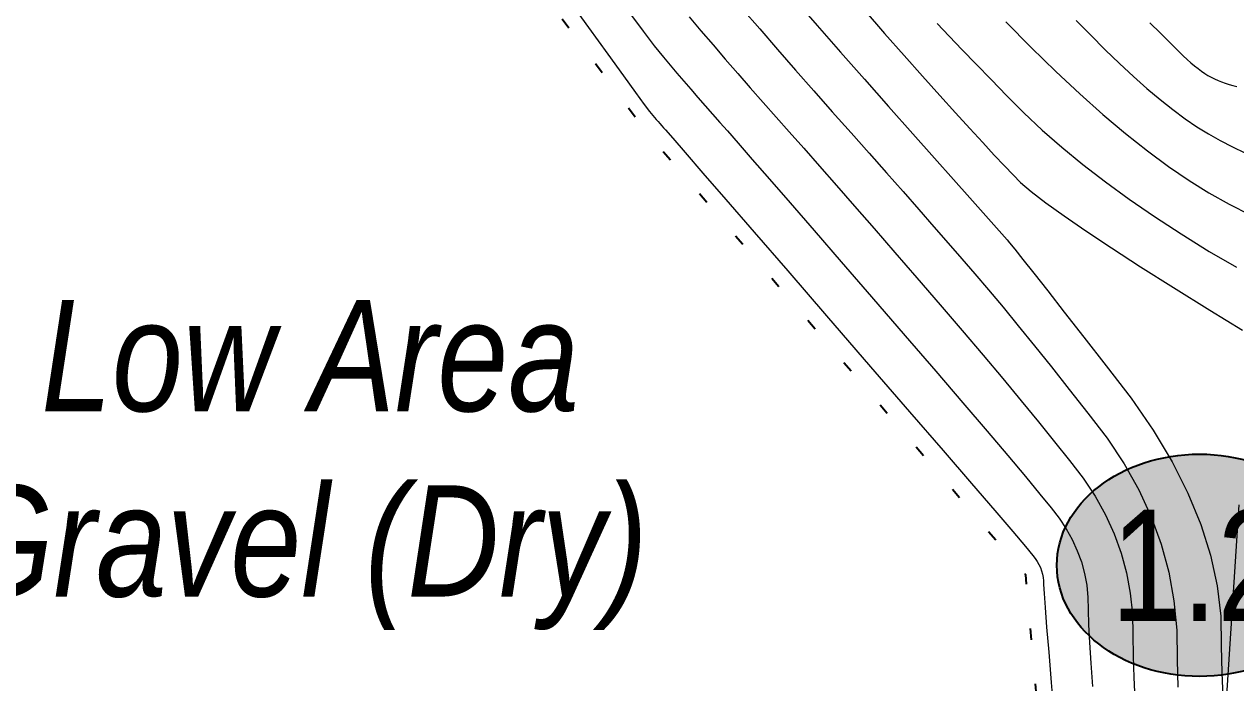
# Model space of a CAD drawing. Extents: x -19176 to -17597, y 5652440 to 5654285.
# Drawn here: x -17843.51 to -17832.61, y 5653140.48 to 5653146.41 of the extents above; entities that cross this region are included whole.
import ezdxf
from ezdxf.enums import TextEntityAlignment as Align

# ---------------------------------------------------------------- set-up
doc = ezdxf.new("R2010")
doc.units = 0
doc.header["$LTSCALE"] = 5
doc.linetypes.add('foc-TOPO', pattern=[1, 0.2, -0.8])
doc.layers.add('C-TOPO-MAJR', color=7, linetype='Continuous', lineweight=15, true_color=0xd3aa5f)
doc.layers.add('C-TOPO-MINR', color=7, linetype='Continuous', lineweight=13, true_color=0xe9d5af)
doc.layers.add('P-ELEVATION', color=7, linetype='Continuous')
doc.layers.add('T-LOW-AREA', color=48, linetype='foc-TOPO')
doc.layers.add('T-ELEVATION', color=48, linetype='Continuous', lineweight=18)
doc.layers.add('T-TEXT', color=48, linetype='Continuous', lineweight=18)
doc.styles.add('80', font='ARIALN.TTF', dxfattribs={"height": 10})
doc.styles.add('80L', font='ARIALN.TTF', dxfattribs={"height": 10})

# ---------------------------------------------------------------- blocks, each defined once
blk = doc.blocks.new('*U54')
at = {"layer": 'P-ELEVATION'}
h = blk.add_hatch(color=111, dxfattribs=at)
h.dxf.hatch_style = 1
edge = h.paths.add_edge_path()
edge.add_ellipse((0, 0), major_axis=(-12.83, 0), ratio=0.779302, start_angle=0, end_angle=360)
at = {"layer": 'P-ELEVATION', "color": 7, "flags": 128}
blk.add_lwpolyline([(0, 0, 12.5, 0, 0), (19.92, -3.39, 0, 0, 0)], format="xyseb", dxfattribs=at)
at = {"layer": 'P-ELEVATION', "color": 7}
blk.add_ellipse((0, 0), major_axis=(-12.83, 0), ratio=0.779302, dxfattribs=at)
at = {"layer": 'P-ELEVATION', "style": '80'}
blk.add_attdef('ELEVATION', text='', height=10, dxfattribs=at).set_placement((0, 0), align=Align.MIDDLE_CENTER)

msp = doc.modelspace()

# ---------------------------------------------------------------- linework, layer by layer
at = {"layer": 'C-TOPO-MAJR', "flags": 128}
for points in [[(-17838.641, 5653146.663), (-17838.437, 5653146.378), (-17838.265, 5653146.138), (-17838.124, 5653145.942), (-17838.014, 5653145.791), (-17837.936, 5653145.684), (-17837.89, 5653145.622), (-17837.875, 5653145.604), (-17837.859, 5653145.586), (-17837.844, 5653145.568), (-17837.828, 5653145.549), (-17837.812, 5653145.531), (-17837.795, 5653145.512), (-17837.779, 5653145.493), (-17837.762, 5653145.474), (-17837.745, 5653145.455), (-17837.68, 5653145.381), (-17837.568, 5653145.252), (-17837.409, 5653145.068), (-17837.202, 5653144.829), (-17836.948, 5653144.535), (-17836.646, 5653144.187), (-17836.297, 5653143.783), (-17835.9, 5653143.325), (-17835.551, 5653142.92), (-17835.248, 5653142.57), (-17834.993, 5653142.273), (-17834.784, 5653142.031), (-17834.622, 5653141.842), (-17834.508, 5653141.708), (-17834.44, 5653141.627), (-17834.42, 5653141.6), (-17834.401, 5653141.573), (-17834.386, 5653141.545), (-17834.373, 5653141.517), (-17834.362, 5653141.488), (-17834.354, 5653141.458), (-17834.349, 5653141.428), (-17834.346, 5653141.397), (-17834.345, 5653141.365), (-17834.34, 5653141.285), (-17834.331, 5653141.157), (-17834.317, 5653140.98), (-17834.298, 5653140.755), (-17834.276, 5653140.482), (-17834.248, 5653140.161)], [(-17835.959, 5653146.535), (-17835.774, 5653146.324), (-17835.598, 5653146.125), (-17835.432, 5653145.938), (-17835.278, 5653145.766), (-17835.137, 5653145.61), (-17835.008, 5653145.468), (-17834.892, 5653145.341), (-17834.788, 5653145.229), (-17834.697, 5653145.133), (-17834.619, 5653145.051), (-17834.553, 5653144.984), (-17834.455, 5653144.901), (-17834.323, 5653144.8), (-17834.159, 5653144.682), (-17833.963, 5653144.547), (-17833.733, 5653144.394), (-17833.471, 5653144.225), (-17833.176, 5653144.039), (-17832.849, 5653143.835), (-17832.554, 5653143.655)]]:
    msp.add_lwpolyline(points, dxfattribs=at)
at = {"layer": 'C-TOPO-MINR', "flags": 128}
for points in [[(-17836.588, 5653146.635), (-17836.381, 5653146.396), (-17836.17, 5653146.155), (-17835.956, 5653145.912), (-17835.739, 5653145.667), (-17835.519, 5653145.42), (-17835.324, 5653145.201), (-17835.154, 5653145.01), (-17835.008, 5653144.846), (-17834.887, 5653144.709), (-17834.791, 5653144.601), (-17834.719, 5653144.52), (-17834.672, 5653144.467), (-17834.65, 5653144.441), (-17834.603, 5653144.383), (-17834.53, 5653144.291), (-17834.431, 5653144.166), (-17834.307, 5653144.008), (-17834.158, 5653143.816), (-17833.983, 5653143.591), (-17833.782, 5653143.334), (-17833.557, 5653143.042), (-17833.358, 5653142.754), (-17833.188, 5653142.468), (-17833.045, 5653142.186), (-17832.93, 5653141.905), (-17832.842, 5653141.628), (-17832.782, 5653141.353), (-17832.75, 5653141.081), (-17832.745, 5653140.812), (-17832.74, 5653140.57), (-17832.732, 5653140.356)], [(-17838.07, 5653146.508), (-17837.947, 5653146.344), (-17837.846, 5653146.211), (-17837.764, 5653146.109), (-17837.704, 5653146.038), (-17837.643, 5653145.966), (-17837.581, 5653145.894), (-17837.518, 5653145.821), (-17837.454, 5653145.747), (-17837.389, 5653145.673), (-17837.323, 5653145.598), (-17837.256, 5653145.522), (-17837.188, 5653145.446), (-17837.091, 5653145.336), (-17836.965, 5653145.191), (-17836.809, 5653145.012), (-17836.623, 5653144.799), (-17836.409, 5653144.552), (-17836.164, 5653144.27), (-17835.891, 5653143.954), (-17835.588, 5653143.604), (-17835.314, 5653143.286), (-17835.069, 5653143), (-17834.852, 5653142.746), (-17834.665, 5653142.525), (-17834.506, 5653142.336), (-17834.377, 5653142.179), (-17834.276, 5653142.054), (-17834.204, 5653141.961), (-17834.141, 5653141.866), (-17834.086, 5653141.769), (-17834.041, 5653141.669), (-17834.004, 5653141.568), (-17833.975, 5653141.464), (-17833.956, 5653141.358), (-17833.945, 5653141.249), (-17833.944, 5653141.139), (-17833.939, 5653141.003), (-17833.931, 5653140.843), (-17833.919, 5653140.657), (-17833.905, 5653140.447)], [(-17837.534, 5653146.472), (-17837.427, 5653146.347), (-17837.318, 5653146.22), (-17837.208, 5653146.092), (-17837.096, 5653145.964), (-17836.983, 5653145.834), (-17836.867, 5653145.703), (-17836.75, 5653145.571), (-17836.632, 5653145.438), (-17836.502, 5653145.291), (-17836.361, 5653145.131), (-17836.208, 5653144.957), (-17836.044, 5653144.769), (-17835.869, 5653144.568), (-17835.683, 5653144.353), (-17835.485, 5653144.125), (-17835.275, 5653143.883), (-17835.077, 5653143.651), (-17834.889, 5653143.43), (-17834.712, 5653143.22), (-17834.546, 5653143.019), (-17834.39, 5653142.829), (-17834.245, 5653142.649), (-17834.111, 5653142.48), (-17833.988, 5653142.321), (-17833.88, 5653142.159), (-17833.787, 5653141.992), (-17833.708, 5653141.822), (-17833.645, 5653141.648), (-17833.597, 5653141.47), (-17833.564, 5653141.288), (-17833.545, 5653141.102), (-17833.542, 5653140.913), (-17833.537, 5653140.721), (-17833.531, 5653140.528), (-17833.522, 5653140.334)], [(-17837.056, 5653146.546), (-17836.898, 5653146.364), (-17836.738, 5653146.18), (-17836.576, 5653145.994), (-17836.412, 5653145.807), (-17836.245, 5653145.619), (-17836.076, 5653145.429), (-17835.913, 5653145.246), (-17835.757, 5653145.07), (-17835.608, 5653144.901), (-17835.466, 5653144.739), (-17835.33, 5653144.585), (-17835.201, 5653144.437), (-17835.078, 5653144.296), (-17834.963, 5653144.162), (-17834.84, 5653144.017), (-17834.709, 5653143.861), (-17834.572, 5653143.693), (-17834.426, 5653143.513), (-17834.274, 5653143.323), (-17834.114, 5653143.12), (-17833.947, 5653142.907), (-17833.772, 5653142.682), (-17833.619, 5653142.452), (-17833.487, 5653142.216), (-17833.376, 5653141.974), (-17833.287, 5653141.728), (-17833.218, 5653141.476), (-17833.171, 5653141.218), (-17833.145, 5653140.955), (-17833.141, 5653140.686), (-17833.136, 5653140.44)], [(-17835.3, 5653146.413), (-17835.192, 5653146.298), (-17835.076, 5653146.176), (-17834.951, 5653146.046), (-17834.817, 5653145.908), (-17834.674, 5653145.762), (-17834.522, 5653145.608), (-17834.358, 5653145.454), (-17834.18, 5653145.299), (-17833.991, 5653145.144), (-17833.788, 5653144.989), (-17833.573, 5653144.833), (-17833.346, 5653144.677), (-17833.106, 5653144.52), (-17832.853, 5653144.363), (-17832.609, 5653144.22)], [(-17834.685, 5653146.428), (-17834.457, 5653146.197), (-17834.235, 5653145.981), (-17834.019, 5653145.78), (-17833.81, 5653145.595), (-17833.607, 5653145.424), (-17833.41, 5653145.268), (-17833.219, 5653145.127), (-17833.035, 5653145.002), (-17832.857, 5653144.891), (-17832.674, 5653144.787), (-17832.485, 5653144.691)], [(-17834.05, 5653146.44), (-17833.922, 5653146.311), (-17833.79, 5653146.177), (-17833.661, 5653146.052), (-17833.536, 5653145.935), (-17833.414, 5653145.827), (-17833.296, 5653145.728), (-17833.182, 5653145.638), (-17833.071, 5653145.556), (-17832.964, 5653145.483), (-17832.861, 5653145.419), (-17832.755, 5653145.359), (-17832.645, 5653145.303), (-17832.533, 5653145.251)], [(-17833.389, 5653146.418), (-17833.293, 5653146.325), (-17833.216, 5653146.25), (-17833.159, 5653146.194), (-17833.123, 5653146.157), (-17833.087, 5653146.122), (-17833.052, 5653146.09), (-17833.019, 5653146.06), (-17832.986, 5653146.032), (-17832.954, 5653146.007), (-17832.923, 5653145.985), (-17832.894, 5653145.964), (-17832.865, 5653145.946), (-17832.836, 5653145.93), (-17832.805, 5653145.914), (-17832.774, 5653145.9), (-17832.742, 5653145.887), (-17832.709, 5653145.875), (-17832.675, 5653145.864), (-17832.641, 5653145.854), (-17832.605, 5653145.845)]]:
    msp.add_lwpolyline(points, dxfattribs=at)
at = {"layer": 'T-ELEVATION', "ltscale": 0.1, "flags": 128}
msp.add_lwpolyline([(-17832.586, 5653142.082), (-17832.767, 5653139.303), (-17832.811, 5653136.42), (-17833.583, 5653134.967), (-17835.506, 5653134.484), (-17838.767, 5653134.719), (-17841.141, 5653135.732), (-17843.164, 5653137.146), (-17844.239, 5653137.41), (-17846.151, 5653136.205), (-17849.189, 5653133.093), (-17852.515, 5653130.955)], dxfattribs=at)
at = {"layer": 'T-LOW-AREA', "ltscale": 0.1, "flags": 128}
msp.add_lwpolyline([(-17853.046, 5653134.9), (-17848.446, 5653137.231), (-17846.15, 5653138.814), (-17845.581, 5653141.471), (-17844.742, 5653146.373), (-17844.357, 5653149.4), (-17842.421, 5653150.059), (-17840.235, 5653148.545), (-17837.932, 5653145.458), (-17834.507, 5653141.455), (-17834.184, 5653137.77), (-17834.553, 5653136.492), (-17835.443, 5653136.297), (-17839.452, 5653137.79), (-17843.228, 5653139.688), (-17845.484, 5653138.257), (-17847.941, 5653136.223), (-17852.451, 5653133.556)], dxfattribs=at)

# ---------------------------------------------------------------- block references
at = {"xscale": 0.1000155304115623, "yscale": 0.1000155304115623, "zscale": 0.1000155304115623}
msp.add_blockref('*U54', (-17832.941, 5653141.538), dxfattribs=at).add_auto_attribs({'ELEVATION': '1.2'})

# ---------------------------------------------------------------- next in the draw order: texts
at = {"layer": 'T-TEXT', "insert": (-17844.203, 5653143.924), "char_height": 1, "attachment_point": 1, "style": '80L', "bg_fill": 2}
msp.add_mtext_dynamic_manual_height_columns('\\pi0.52239;{\\fArial Narrow|b0|i1|c0|p34; Low Area\\P\\pi0.060593;Gravel (Dry)}', width=6.18053, gutter_width=50, heights=[0], dxfattribs=at)

doc.saveas('drawing.dxf')
